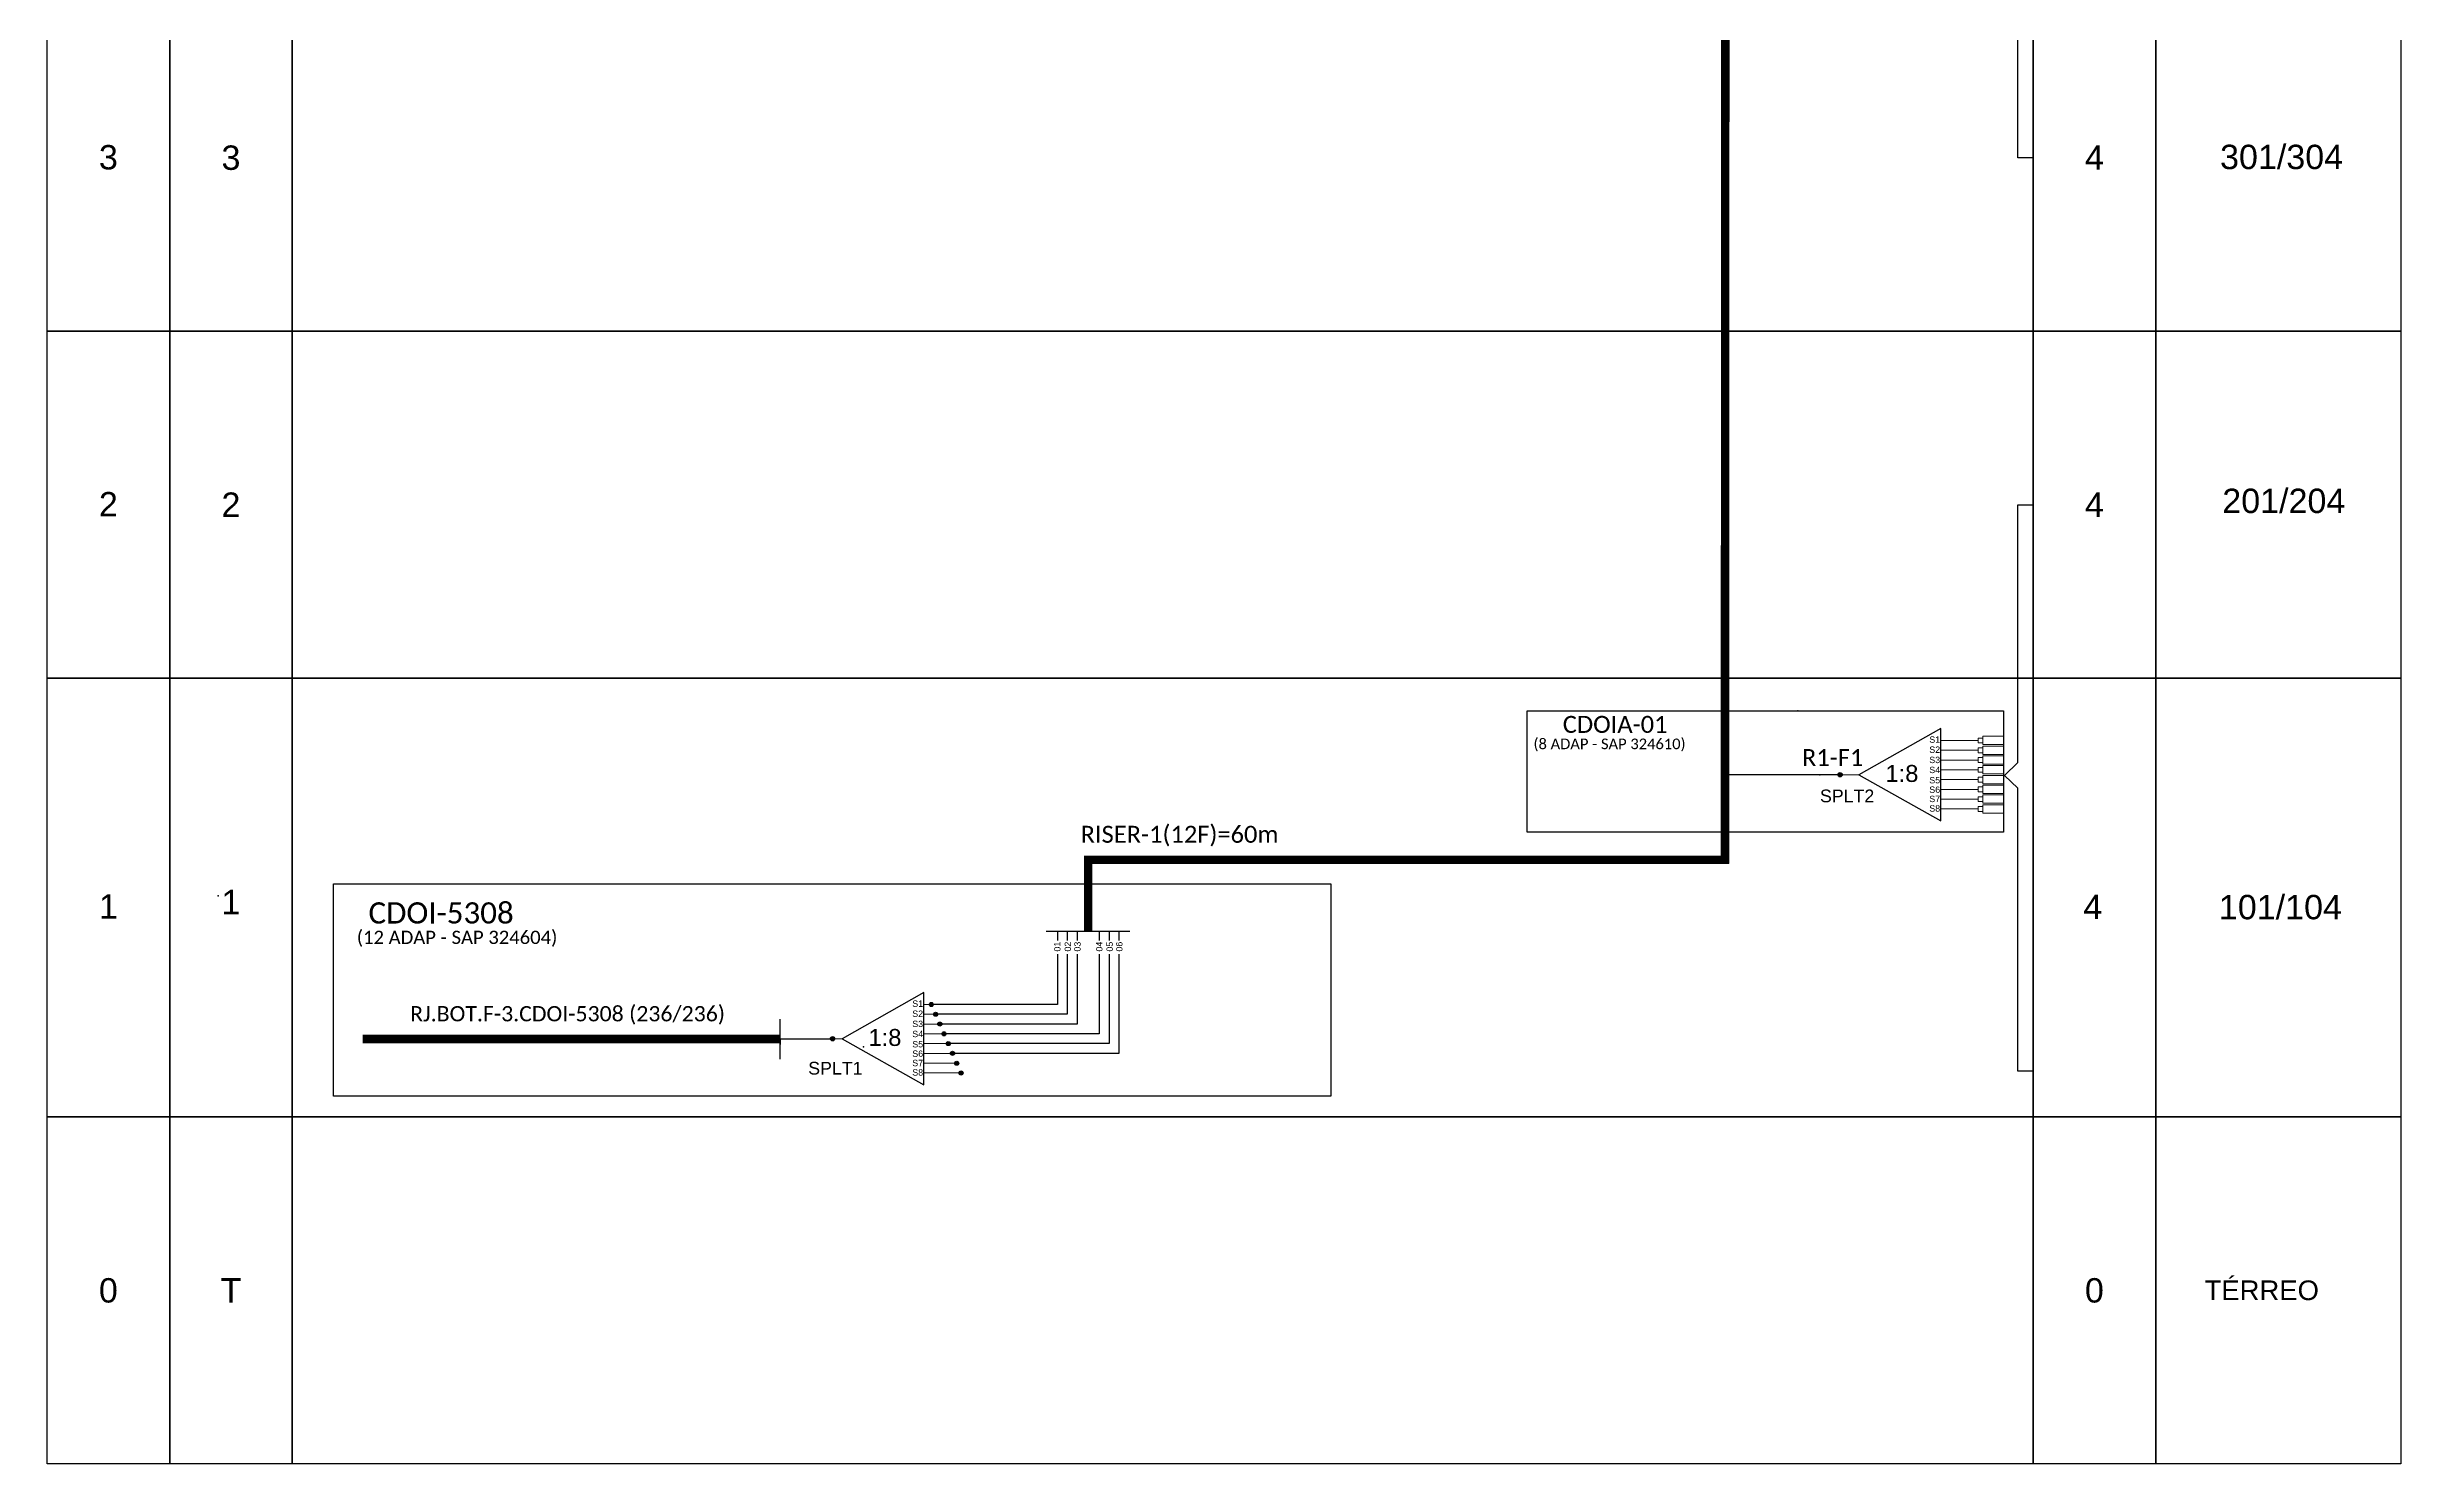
# Model space of a CAD drawing. Header units: millimetres. Extents: x 685560 to 956314, y 7459598 to 7518998.
# Drawn here: x 902829 to 925045, y 7473862 to 7487230 of the extents above; entities that cross this region are included whole.
import ezdxf
from ezdxf.enums import TextEntityAlignment as Align

# ---------------------------------------------------------------- set-up
doc = ezdxf.new("R2010")
doc.units = ezdxf.units.MM
doc.header["$LTSCALE"] = 3
doc.styles.add('ARIAL', font='')
doc.styles.add('WMF-Calibri0', font='')
doc.styles.get('ARIAL').set_extended_font_data('Arial')
doc.styles.get('WMF-Calibri0').set_extended_font_data('Calibri')

# ---------------------------------------------------------------- blocks, each defined once
blk = doc.blocks.new('A$C415C251F')
at = {"color": 3}
blk.add_point((0, 0), dxfattribs=at)
blk = doc.blocks.new('LEG_CDOIA8_C-SPLT_ESQ')
at = {"color": 3, "extrusion": (0, 0, -1), "xscale": -1, "zscale": -1}
blk.add_blockref('A$C415C251F', (0, 0), dxfattribs=at)
at = {"color": 1, "style": 'WMF-Calibri0', "flags": 4}
blk.add_attdef('CDO', (21.44, -2.61), '', height=2, dxfattribs=at)
blk.add_attdef('MODELO', text='', height=1.5, dxfattribs=at).set_placement((22.54, -4.54), align=Align.CENTER)
at = {"style": 'ARIAL', "flags": 4}
blk.add_attdef('SPLITAGEM', text='', height=1.5, dxfattribs=at).set_placement((18.61, -12.59), align=Align.CENTER)
blk = doc.blocks.new('SPLITTER_')
blk.add_point((0, 0))
at = {"style": 'ARIAL', "flags": 4}
blk.add_attdef('SPLT', (0, -3.26), '', height=1.5, dxfattribs=at)
blk = doc.blocks.new('LEG_CDOIA8_C-SPLT_DIR')
at = {"color": 3}
blk.add_blockref('A$C415C251F', (0, 0), dxfattribs=at)
at = {"color": 1, "style": 'WMF-Calibri0', "flags": 4}
blk.add_attdef('CDO', (-26.84, -2.61), '', height=2, dxfattribs=at)
blk.add_attdef('MODELO', text='', height=1.5, dxfattribs=at).set_placement((-22.23, -4.54), align=Align.CENTER)
at = {"style": 'ARIAL', "flags": 4}
blk.add_attdef('SPLITAGEM', text='', height=1.5, dxfattribs=at).set_placement((-18.36, -12.59), align=Align.CENTER)
blk = doc.blocks.new('SPLT_1-8_SC-APC')
at = {"color": 1}
blk.add_lwpolyline([(-7.37, -2.1), (-17.04, -7.55), (-7.37, -13), (-7.37, -2.1)], dxfattribs=at)
at = {"color": 3, "lineweight": 0}
for points in [[(-2.99, -3.51), (-7.37, -3.51)], [(-7.37, -4.66), (-2.99, -4.66)], [(-2.41, -3.02), (-2.41, -4)], [(-2.41, -3.02), (0, -3.02)], [(-2.41, -4), (0, -4)], [(-2.41, -4.17), (-2.41, -5.16)], [(-2.41, -4.17), (0, -4.17)], [(-2.41, -5.16), (0, -5.16)], [(-2.41, -5.32), (-2.41, -6.31)], [(-2.41, -5.32), (0, -5.32)], [(-7.37, -5.82), (-2.99, -5.82)], [(-7.37, -6.97), (-2.99, -6.97)], [(-7.37, -8.12), (-2.99, -8.12)], [(-2.41, -6.31), (0, -6.31)], [(-2.41, -6.48), (-2.41, -7.46)], [(-2.41, -6.48), (0, -6.48)], [(-2.41, -7.46), (0, -7.46)], [(-2.41, -7.63), (-2.41, -8.62)], [(-2.41, -7.63), (0, -7.63)], [(-7.37, -9.28), (-2.99, -9.28)], [(-7.37, -10.43), (-2.99, -10.43)], [(-2.41, -8.62), (0, -8.62)], [(-2.41, -8.78), (-2.41, -9.77)], [(-2.41, -8.78), (0, -8.78)], [(-2.41, -9.77), (0, -9.77)], [(-2.41, -9.94), (-2.41, -10.92)], [(-2.41, -9.94), (0, -9.94)], [(-2.41, -10.92), (0, -10.92)], [(-2.41, -11.09), (-2.41, -12.08)], [(-2.41, -11.09), (0, -11.09)], [(-7.37, -11.58), (-2.99, -11.58)], [(-2.41, -12.08), (0, -12.08)]]:
    blk.add_lwpolyline(points, dxfattribs=at)
for points in [[(-2.99, -3.22), (-2.41, -3.22), (-2.41, -3.8), (-2.99, -3.8)], [(-2.99, -4.38), (-2.41, -4.38), (-2.41, -4.95), (-2.99, -4.95)], [(-2.99, -5.53), (-2.41, -5.53), (-2.41, -6.1), (-2.99, -6.1)], [(-2.99, -6.68), (-2.41, -6.68), (-2.41, -7.26), (-2.99, -7.26)], [(-2.99, -7.84), (-2.41, -7.84), (-2.41, -8.41), (-2.99, -8.41)], [(-2.99, -8.99), (-2.41, -8.99), (-2.41, -9.56), (-2.99, -9.56)], [(-2.99, -10.14), (-2.41, -10.14), (-2.41, -10.72), (-2.99, -10.72)], [(-2.99, -11.3), (-2.41, -11.3), (-2.41, -11.87), (-2.99, -11.87)]]:
    blk.add_lwpolyline(points, close=True, dxfattribs=at)
at = {"color": 1, "lineweight": 0}
blk.add_lwpolyline([(-17.04, -7.55), (-19.26, -7.55)], dxfattribs=at)
at = {"color": 1, "style": 'ARIAL'}
for s, height, p in [('S1', 0.75, (-8.74, -3.78)), ('S2', 0.75, (-8.74, -4.97)), ('S3', 0.75, (-8.74, -6.18)), ('1:8', 2, (-13.91, -8.4)), ('S4', 0.75, (-8.74, -7.36)), ('S5', 0.75, (-8.74, -8.57)), ('S6', 0.75, (-8.74, -9.69)), ('S7', 0.75, (-8.74, -10.78)), ('S8', 0.75, (-8.74, -11.9))]:
    blk.add_text(s, height=height, dxfattribs=at).set_placement(p)

msp = doc.modelspace()

# ---------------------------------------------------------------- hatches: boundary and pattern name
h = msp.add_hatch(color=3)
h.dxf.hatch_style = 1
edge = h.paths.add_edge_path()
edge.add_arc((919752, 7480365), 20.5, 0, 360)
h = msp.add_hatch(color=3)
h.dxf.hatch_style = 1
edge = h.paths.add_edge_path()
edge.add_arc((911175, 7478197), 19.3, 0, 360)
h = msp.add_hatch(color=3)
h.dxf.hatch_style = 1
edge = h.paths.add_edge_path()
edge.add_arc((911215, 7478105), 19.3, 0, 360)
h = msp.add_hatch(color=3)
h.dxf.hatch_style = 1
edge = h.paths.add_edge_path()
edge.add_arc((911255, 7478012), 19.3, 0, 360)
h = msp.add_hatch(color=3)
h.dxf.hatch_style = 1
edge = h.paths.add_edge_path()
edge.add_arc((910243, 7477874), 20.5, 0, 360)
h = msp.add_hatch(color=3)
h.dxf.hatch_style = 1
edge = h.paths.add_edge_path()
edge.add_arc((911295, 7477920), 19.3, 0, 360)
h = msp.add_hatch(color=3)
h.dxf.hatch_style = 1
edge = h.paths.add_edge_path()
edge.add_arc((911335, 7477828), 19.3, 0, 360)
h = msp.add_hatch(color=3)
h.dxf.hatch_style = 1
edge = h.paths.add_edge_path()
edge.add_arc((911375, 7477736), 19.3, 0, 360)
h = msp.add_hatch(color=3)
h.dxf.hatch_style = 1
edge = h.paths.add_edge_path()
edge.add_arc((911415, 7477643), 19.3, 0, 360)
h = msp.add_hatch(color=3)
h.dxf.hatch_style = 1
edge = h.paths.add_edge_path()
edge.add_arc((911455, 7477551), 19.3, 0, 360)

# ---------------------------------------------------------------- linework, layer by layer
at = {"color": 5, "const_width": 80}
msp.add_lwpolyline([(912655, 7478890), (912655, 7479562), (918665, 7479562), (918677, 7506245)], dxfattribs=at)
at = {"color": 3}
for points in [[(921573, 7486187), (921428, 7486187), (921429, 7492727), (921304, 7492848), (921429, 7492969), (921429, 7492969)], [(921429, 7480479), (921429, 7482913), (921573, 7482913)], [(921573, 7477567), (921428, 7477567), (921429, 7480238), (921304, 7480359), (921429, 7480479), (921429, 7480479)], [(909749, 7477874), (910243, 7477874), (910243, 7477874)]]:
    msp.add_lwpolyline(points, dxfattribs=at)
for points in [[(902829, 7487824), (903987, 7487824), (903987, 7484550), (902829, 7484550)], [(903987, 7487824), (905144, 7487824), (905144, 7484550), (903987, 7484550)], [(905144, 7487824), (921573, 7487824), (921573, 7484550), (905144, 7484550)], [(921573, 7487824), (922731, 7487824), (922731, 7484550), (921573, 7484550)], [(922731, 7487824), (925045, 7487824), (925045, 7484550), (922731, 7484550)], [(902829, 7484550), (903987, 7484550), (903987, 7481276), (902829, 7481276)], [(903987, 7484550), (905144, 7484550), (905144, 7481276), (903987, 7481276)], [(905144, 7484550), (921573, 7484550), (921573, 7481276), (905144, 7481276)], [(921573, 7484550), (922731, 7484550), (922731, 7481276), (921573, 7481276)], [(922731, 7484550), (925045, 7484550), (925045, 7481276), (922731, 7481276)], [(902829, 7481276), (903987, 7481276), (903987, 7477137), (902829, 7477137)], [(903987, 7481276), (905144, 7481276), (905144, 7477137), (903987, 7477137)], [(905144, 7481276), (921573, 7481276), (921573, 7477137), (905144, 7477137)], [(921573, 7481276), (922731, 7481276), (922731, 7477137), (921573, 7477137)], [(922731, 7481276), (925045, 7481276), (925045, 7477137), (922731, 7477137)], [(902829, 7477137), (903987, 7477137), (903987, 7473862), (902829, 7473862)], [(903987, 7477137), (905144, 7477137), (905144, 7473862), (903987, 7473862)], [(905144, 7477137), (921573, 7477137), (921573, 7473862), (905144, 7473862)], [(921573, 7477137), (922731, 7477137), (922731, 7473862), (921573, 7473862)], [(922731, 7477137), (925045, 7477137), (925045, 7473862), (922731, 7473862)]]:
    msp.add_lwpolyline(points, close=True)
at = {"color": 1}
for points in [[(916798, 7480969), (921293, 7480969), (921293, 7479824), (916798, 7479824)], [(905533, 7479337), (914947, 7479337), (914947, 7477332), (905533, 7477332)]]:
    msp.add_lwpolyline(points, close=True, dxfattribs=at)
at = {"color": 5}
for points in [[(919752, 7480365), (918653, 7480365)], [(912260, 7478890), (912655, 7478890)], [(912365, 7478890), (912365, 7478802)], [(912457, 7478890), (912457, 7478802)], [(912550, 7478890), (912550, 7478802)], [(912655, 7478890), (913050, 7478890)], [(912760, 7478890), (912760, 7478802)], [(912853, 7478890), (912853, 7478802)], [(912945, 7478890), (912945, 7478802)], [(912365, 7478672), (912365, 7478197), (911175, 7478197)], [(912457, 7478672), (912457, 7478105), (911215, 7478105)], [(912550, 7478672), (912550, 7478012), (911255, 7478012)], [(912760, 7478672), (912760, 7477920), (911294, 7477920)], [(912853, 7478672), (912853, 7477828), (911334, 7477828)], [(912945, 7478672), (912945, 7477736), (911374, 7477736)]]:
    msp.add_lwpolyline(points, dxfattribs=at)
at = {"color": 1}
for points in [[(911105, 7478310), (910332, 7477874), (911105, 7477438), (911105, 7478310)], [(909749, 7477682), (909749, 7478059)]]:
    msp.add_lwpolyline(points, dxfattribs=at)
at = {"color": 7, "lineweight": 0}
for points in [[(911175, 7478197), (911105, 7478197)], [(911105, 7478105), (911215, 7478105)], [(911105, 7478012), (911255, 7478012)], [(911105, 7477920), (911295, 7477920)], [(911105, 7477828), (911335, 7477828)], [(911105, 7477736), (911375, 7477736)], [(911105, 7477643), (911415, 7477643)], [(911105, 7477551), (911455, 7477551)]]:
    msp.add_lwpolyline(points, dxfattribs=at)
at = {"color": 1, "const_width": 80}
msp.add_lwpolyline([(905807, 7477871), (909749, 7477871)], dxfattribs=at)
msp.add_lwpolyline([(909749, 7477874), (909749, 7477820)])
at = {"color": 1, "lineweight": 0}
msp.add_lwpolyline([(910332, 7477874), (910154, 7477874)], dxfattribs=at)
at = {"linetype": 'Continuous'}
msp.add_lwpolyline([(914947, 7477332), (905533, 7477332)], dxfattribs=at)
at = {"color": 3}
for centre, radius in [((919752, 7480365), 20.5), ((911175, 7478197), 19.3), ((911215, 7478105), 19.3), ((911255, 7478012), 19.3), ((910243, 7477874), 20.5), ((911295, 7477920), 19.3), ((911335, 7477828), 19.3), ((911375, 7477736), 19.3), ((911415, 7477643), 19.3), ((911455, 7477551), 19.3)]:
    msp.add_circle(centre, radius, dxfattribs=at)

# ---------------------------------------------------------------- block references
at = {"color": 1}
ref = msp.add_blockref('LEG_CDOIA8_C-SPLT_DIR', (919354, 7480969), dxfattribs=dict(at, xscale=80.00000000001819, yscale=79.99999999992724, zscale=80))
ref.add_attrib('CDO', 'CDOIA-01', (917135, 7480760), dxfattribs={"color": 1, "height": 160, "style": 'WMF-Calibri0'})
ref.add_attrib('MODELO', '(8 ADAP - SAP 324610)', dxfattribs={"color": 1, "height": 100, "style": 'WMF-Calibri0'}).set_placement((917576, 7480606), align=Align.CENTER)
at = {"color": 3, "xscale": 80.00000000001819, "yscale": 79.99999999992724, "zscale": 80}
msp.add_blockref('SPLT_1-8_SC-APC', (921293, 7480969), dxfattribs=at)
ref = msp.add_blockref('SPLITTER_', (919562, 7480365), dxfattribs=dict(xscale=80.00000000001819, yscale=79.99999999992724, zscale=80))
ref.add_attrib('SPLT', 'SPLT2', (919562, 7480105), dxfattribs={"height": 120, "style": 'ARIAL'})
at = {"color": 3}
ref = msp.add_blockref('LEG_CDOIA8_C-SPLT_ESQ', (904445, 7479222), dxfattribs=dict(at, xscale=100, yscale=100, zscale=100))
ref.add_attrib('CDO', 'CDOI-5308', (905863, 7478961), dxfattribs={"color": 1, "height": 200, "style": 'WMF-Calibri0'})
ref.add_attrib('MODELO', '(12 ADAP - SAP 324604)', dxfattribs={"color": 1, "height": 125, "style": 'WMF-Calibri0'}).set_placement((906699, 7478768), align=Align.CENTER)
ref = msp.add_blockref('SPLITTER_', (910536, 7477797), dxfattribs=dict(xscale=-80.00000000001819, yscale=79.99999999992724, zscale=80))
ref.add_attrib('SPLT', 'SPLT1', (910013, 7477536), dxfattribs={"height": 120, "style": 'ARIAL'})

# ---------------------------------------------------------------- texts
at = {"style": 'ARIAL'}
for s, height, p in [('301/304', 230, (923338, 7486079)), ('201/204', 230, (923359, 7482834)), ('101/104', 230, (923327, 7479001)), ('TÉRREO', 185.4, (923192, 7475408))]:
    msp.add_text(s, height=height, dxfattribs=at).set_placement(p)
at = {"color": 5, "style": 'WMF-Calibri0'}
for s, p in [('R1-F1', (919392, 7480447)), ('RISER-1(12F)=60m', (912584, 7479723))]:
    msp.add_text(s, height=160, dxfattribs=at).set_placement(p)
at = {"style": 'ARIAL'}
for s, p in [('01', (912364, 7478743)), ('02', (912463, 7478743)), ('03', (912554, 7478743)), ('04', (912760, 7478743)), ('05', (912858, 7478743)), ('06', (912949, 7478743))]:
    msp.add_text(s, height=60, rotation=90, dxfattribs=at).set_placement(p, align=Align.MIDDLE_CENTER)
at = {"color": 1}
for s, height, style, p in [('RJ.BOT.F-3.CDOI-5308 (236/236)', 144, 'WMF-Calibri0', (906256, 7478038)), ('S1', 60, 'ARIAL', (910995, 7478175)), ('S2', 60, 'ARIAL', (910995, 7478080)), ('S3', 60, 'ARIAL', (910995, 7477984)), ('1:8', 160, 'ARIAL', (910582, 7477806)), ('S4', 60, 'ARIAL', (910995, 7477889)), ('S5', 60, 'ARIAL', (910995, 7477792)), ('S6', 60, 'ARIAL', (910995, 7477703)), ('S7', 60, 'ARIAL', (910995, 7477615)), ('S8', 60, 'ARIAL', (910995, 7477526))]:
    msp.add_text(s, height=height, dxfattribs=dict(at, style=style)).set_placement(p)
at = {"style": 'ARIAL', "flags": 12}
for tag, p in [('3', (903408, 7486191)), ('3', (904565, 7486187)), ('4', (922152, 7486188)), ('2', (903408, 7482917)), ('2', (904565, 7482913)), ('4', (922152, 7482913)), ('1', (903408, 7479123)), ('1', (904565, 7479164)), ('4', (922137, 7479118)), ('0', (903408, 7475500)), ('T', (904565, 7475500)), ('0', (922152, 7475500))]:
    msp.add_attdef(tag, text='XX', height=230, dxfattribs=at).set_placement(p, align=Align.MIDDLE_CENTER)

doc.saveas('drawing.dxf')
